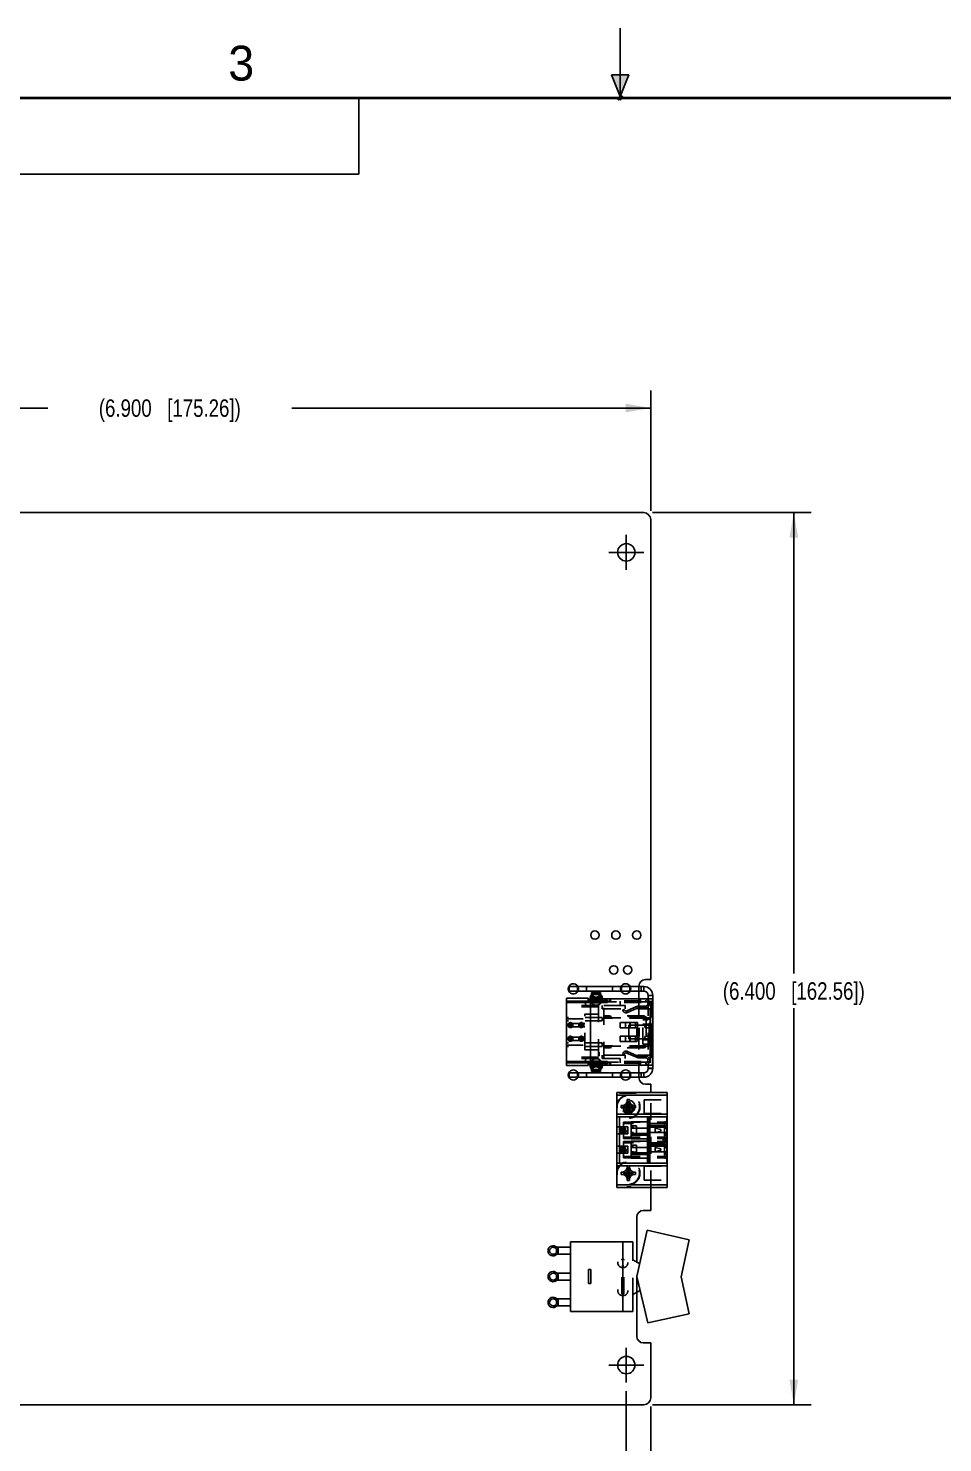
# Model space of a CAD drawing. Header units: inches. Extents: x 0 to 22, y 0 to 17.
# Drawn here: x 6.75 to 13.31, y 6.85 to 17 of the extents above; entities that cross this region are included whole.
import ezdxf

# ---------------------------------------------------------------- set-up
doc = ezdxf.new("R2010")
doc.units = ezdxf.units.IN
doc.header["$LTSCALE"] = 1.21
doc.header["$MEASUREMENT"] = 0
doc.linetypes.add('CENTER', pattern=[0.6, 0.375, -0.075, 0.075, -0.075])
doc.linetypes.add('HIDDEN', pattern=[0.2, 0.1, -0.1])
doc.layers.get('0').update_dxf_attribs({"linetype": 'CONTINUOUS'})
for name, color, linetype in [('02___PRT_ALL_AXES', 7, 'CONTINUOUS'), ('DEFAULT_2', 8, 'HIDDEN'), ('DIMENSIONS', 7, 'CONTINUOUS')]:
    doc.layers.add(name, color=color, linetype=linetype)
doc.styles.get("Standard").update_dxf_attribs({"font": 'txt', "width": 0.8})
doc.styles.add('TEXTSTYLE_2', font='txt')
doc.dimstyles.new('DIMSTYLE_1', dxfattribs={"dimtxt": 0.125, "dimasz": 0.18, "dimexe": 0.18, "dimexo": 0.0625, "dimgap": 0.09, "dimtad": 0, "dimtih": 1, "dimtoh": 1, "dimdec": 3, "dimzin": 4, "dimdsep": 46, "dimtxsty": 'STANDARD', "dimblk": '_FILLED', "dimblk1": '_FILLED', "dimblk2": '_FILLED', "dimcen": 0.09, "dimadec": 0, "dimazin": 0, "dimtp": 0.01, "dimtm": 0.01, "dimtfac": 1, "dimtdec": 3, "dimtofl": 0, "dimtmove": 0, "dimatfit": 3, "dimldrblk": '_FILLED', "dimfxl": 1, "dimtolj": 1, "dimtzin": 4, "dimarcsym": 0})
doc.dimstyles.new('DIMSTYLE_2', dxfattribs={"dimtxt": 0.125, "dimasz": 0.18, "dimexe": 0.18, "dimexo": 0.0625, "dimgap": 0.09, "dimtad": 0, "dimtih": 1, "dimtoh": 1, "dimdec": 3, "dimzin": 4, "dimdsep": 46, "dimtxsty": 'STANDARD', "dimblk": '_FILLED', "dimblk1": '_FILLED', "dimblk2": '_FILLED', "dimcen": 0.09, "dimadec": 0, "dimazin": 0, "dimtp": 0.01, "dimtm": 0.01, "dimtfac": 1, "dimtdec": 3, "dimtofl": 0, "dimtmove": 0, "dimatfit": 3, "dimldrblk": '_FILLED', "dimfxl": 1, "dimtolj": 1, "dimtzin": 4, "dimarcsym": 0})

# ---------------------------------------------------------------- blocks, each defined once
blk = doc.blocks.new('_FILLED')
at = {"color": 0, "linetype": 'BYBLOCK'}
blk.add_solid([(0, 0), (-1, 0.174), (-1, -0.174)], dxfattribs=at)
blk = doc.blocks.new('*D3')
at = {"layer": 'DIMENSIONS', "color": 2, "linetype": 'CONTINUOUS'}
for p, q in [((11.231, 13.526), (12.37, 13.526)), ((12.245, 13.526), (12.245, 10.22)), ((12.245, 7.126), (12.245, 9.97)), ((11.231, 7.126), (12.37, 7.126))]:
    blk.add_line(p, q, dxfattribs=at)
at = {"layer": 'DIMENSIONS', "color": 2, "linetype": 'CONTINUOUS', "xscale": 0.18, "yscale": 0.18, "zscale": 0.18}
for p, rotation in [((12.245, 13.526), 90), ((12.245, 7.126), 270)]:
    blk.add_blockref('_FILLED', p, dxfattribs=dict(at, rotation=rotation))
at = {"layer": 'DIMENSIONS', "color": 2, "linetype": 'CONTINUOUS', "insert": (12.245, 10.157), "char_height": 0.125, "width": 1.625, "attachment_point": 2, "line_spacing_factor": 0.9}
blk.add_mtext('(6.400{\\Ftxt.shx;\\W1.000000;\\H0.125000; }[162.56])', dxfattribs=at)
blk = doc.blocks.new('*D4')
at = {"layer": 'DIMENSIONS', "color": 2, "linetype": 'CONTINUOUS'}
for p, q in [((4.318, 13.538), (4.318, 14.401)), ((11.218, 13.538), (11.218, 14.401)), ((4.318, 14.276), (6.893, 14.276)), ((11.218, 14.276), (8.643, 14.276))]:
    blk.add_line(p, q, dxfattribs=at)
at = {"layer": 'DIMENSIONS', "color": 2, "linetype": 'CONTINUOUS', "xscale": 0.18, "yscale": 0.18, "zscale": 0.18, "rotation": 180}
blk.add_blockref('_FILLED', (4.318, 14.276), dxfattribs=at)
at = {"layer": 'DIMENSIONS', "color": 2, "linetype": 'CONTINUOUS', "xscale": 0.18, "yscale": 0.18, "zscale": 0.18}
blk.add_blockref('_FILLED', (11.218, 14.276), dxfattribs=at)
at = {"layer": 'DIMENSIONS', "color": 2, "linetype": 'CONTINUOUS', "insert": (7.768, 14.338), "char_height": 0.125, "width": 1.625, "attachment_point": 2, "line_spacing_factor": 0.9}
blk.add_mtext('(6.900{\\Ftxt.shx;\\W1.000000;\\H0.125000; }[175.26])', dxfattribs=at)
blk = doc.blocks.new('*D5')
at = {"layer": 'DIMENSIONS', "color": 2, "linetype": 'CONTINUOUS'}
blk.add_line((11.218, 7.113), (11.218, 6.438), dxfattribs=at)
at = {"layer": 'DIMENSIONS', "color": 2, "linetype": 'CONTINUOUS', "insert": (11.156, 6.376), "char_height": 0.125, "width": 1.425, "attachment_point": 3, "rotation": 90, "line_spacing_factor": 0.9}
blk.add_mtext('6.900{\\Ftxt.shx;\\W1.000000;\\H0.125000; }[175.26]', dxfattribs=at)
blk = doc.blocks.new('*D14')
at = {"layer": 'DIMENSIONS', "color": 2, "linetype": 'CONTINUOUS'}
blk.add_line((11.043, 7.223), (11.043, 6.438), dxfattribs=at)
at = {"layer": 'DIMENSIONS', "color": 2, "linetype": 'CONTINUOUS', "insert": (10.981, 6.376), "char_height": 0.125, "width": 1.725, "attachment_point": 3, "rotation": 90, "line_spacing_factor": 0.9}
blk.add_mtext('2X 6.725{\\Ftxt.shx;\\W1.000000;\\H0.125000; }[170.82]', dxfattribs=at)

msp = doc.modelspace()

# ---------------------------------------------------------------- hatches: boundary and pattern name
at = {"linetype": 'CONTINUOUS'}
msp.add_hatch(color=2, dxfattribs=at).paths.add_polyline_path([(11, 16.51), (10.9375, 16.6663), (11.0625, 16.6663)])

# ---------------------------------------------------------------- linework, layer by layer
at = {"color": 2, "linetype": 'CONTINUOUS'}
for p, q in [((11, 16.485), (11, 17)), ((11, 16.51), (10.9375, 16.6663)), ((10.9375, 16.6663), (11.0625, 16.6663)), ((11.0625, 16.6663), (11, 16.51)), ((0.4999, 16.5), (9.1249, 16.5)), ((9.1249, 16.5), (9.1249, 15.9531)), ((11.015, 16.515), (10.985, 16.485)), ((10.985, 16.485), (11, 16.515)), ((11, 16.485), (11.015, 16.515)), ((0.4999, 15.9531), (9.1249, 15.9531))]:
    msp.add_line(p, q, dxfattribs=at)
at = {"color": 7, "linetype": 'CONTINUOUS'}
for p, q in [((11.1682, 13.5256), (4.3682, 13.5256)), ((11.2182, 10.1756), (11.2182, 13.4756)), ((11.2182, 10.1756), (11.1802, 10.1756)), ((11.1692, 10.1256), (10.6332, 10.1256)), ((10.6332, 10.1256), (10.6332, 10.0936)), ((11.1692, 10.0936), (10.6332, 10.0936)), ((10.7903, 10.0373), (10.7933, 10.0676)), ((10.8437, 10.0797), (10.8106, 10.0797)), ((10.8622, 10.0417), (10.8594, 10.0693)), ((11.1332, 10.1286), (11.1332, 10.1256)), ((11.1332, 10.0936), (11.1332, 10.0373)), ((11.1692, 10.1256), (11.1692, 10.0936)), ((11.2332, 10.0631), (11.2012, 10.0623)), ((11.2332, 10.0616), (11.2012, 10.0616)), ((11.2012, 10.0616), (11.2012, 10.0373)), ((11.2332, 10.0616), (11.2332, 9.5396)), ((10.6131, 10.0417), (10.7706, 10.0417)), ((10.6131, 9.559), (10.6131, 10.0417)), ((10.6131, 10.0208), (10.7863, 10.0208)), ((10.7863, 10.011), (10.6131, 10.011)), ((10.7706, 10.0208), (10.7706, 10.0417)), ((10.7863, 10.0373), (11.2312, 10.0373)), ((10.7863, 10.0373), (10.7863, 9.5634)), ((10.8505, 10.0417), (10.8702, 10.0417)), ((10.8505, 10.0373), (10.8505, 10.0417)), ((10.8702, 10.0417), (10.8799, 10.0373)), ((11.2312, 10.0373), (11.2312, 9.5634)), ((11.2312, 9.8496), (11.1859, 9.8496)), ((11.2155, 9.8496), (11.2155, 9.8299)), ((11.2187, 9.8496), (11.2187, 9.8299)), ((11.2312, 9.8299), (11.1859, 9.8299)), ((11.1859, 9.7708), (11.2312, 9.7708)), ((11.1859, 9.7512), (11.2312, 9.7512)), ((11.2061, 9.7708), (11.2061, 9.8299)), ((11.2155, 9.7708), (11.2155, 9.7512)), ((11.2187, 9.7708), (11.2187, 9.7512)), ((10.6131, 9.5897), (10.7863, 9.5897)), ((10.7863, 9.5799), (10.6131, 9.5799)), ((10.6131, 9.559), (10.7706, 9.559)), ((10.7706, 9.559), (10.7706, 9.5799)), ((10.7863, 9.5634), (11.2312, 9.5634)), ((10.7933, 9.5335), (10.7903, 9.5634)), ((10.8505, 9.559), (10.8505, 9.5634)), ((10.8702, 9.559), (10.8505, 9.559)), ((10.8595, 9.5319), (10.8622, 9.559)), ((10.8799, 9.5634), (10.8702, 9.559)), ((11.1332, 9.5634), (11.1332, 9.5076)), ((11.2012, 9.5634), (11.2012, 9.5396)), ((11.2332, 9.5396), (11.2012, 9.5396)), ((11.2332, 9.5381), (11.2012, 9.5388)), ((10.6332, 9.5076), (11.1692, 9.5076)), ((10.6332, 9.4756), (10.6332, 9.5076)), ((10.6332, 9.4756), (11.1692, 9.4756)), ((10.8118, 9.521), (10.8425, 9.521)), ((11.1332, 9.4756), (11.1332, 9.4726)), ((11.1692, 9.4756), (11.1692, 9.5076)), ((11.3372, 9.3661), (10.975, 9.3661)), ((10.975, 8.685), (10.975, 9.3661)), ((10.975, 9.3465), (11.3372, 9.3465)), ((11.2182, 9.4256), (11.1802, 9.4256)), ((11.2182, 9.3661), (11.2182, 9.4256)), ((11.3372, 8.685), (11.3372, 9.3661)), ((11.3372, 9.2106), (10.975, 9.2106)), ((10.975, 9.1909), (11.3372, 9.1909)), ((10.9947, 8.8602), (10.9947, 9.1909)), ((11.1954, 9.1909), (11.1954, 8.8602)), ((11.2033, 8.8602), (11.2033, 9.1909)), ((11.2112, 9.1909), (11.2112, 8.8602)), ((11.3332, 9.1909), (11.3332, 9.0335)), ((11.3077, 9.0335), (11.3372, 9.0256)), ((11.3077, 9.0177), (11.3077, 9.0335)), ((11.3372, 9.0335), (11.3332, 9.0335)), ((11.3372, 9.0256), (11.3077, 9.0177)), ((11.3332, 9.0177), (11.3372, 9.0177)), ((11.3332, 9.0177), (11.3332, 8.8602)), ((10.975, 8.8602), (11.3372, 8.8602)), ((10.975, 8.8405), (11.3372, 8.8405)), ((11.3372, 8.7047), (10.975, 8.7047)), ((10.975, 8.685), (11.3372, 8.685)), ((11.2182, 8.5203), (11.2182, 8.685)), ((11.1182, 8.1503), (11.1182, 8.4733)), ((11.2182, 8.5203), (11.1652, 8.5203)), ((11.1925, 8.3776), (11.1189, 8.0456)), ((11.4952, 8.3105), (11.1925, 8.3776)), ((10.6432, 8.2556), (10.5182, 8.2556)), ((10.5552, 8.2056), (10.5552, 8.2556)), ((10.6432, 8.2956), (11.0902, 8.2956)), ((10.6432, 7.7956), (10.6432, 8.2956)), ((11.0182, 8.2956), (11.0182, 7.7956)), ((11.0902, 8.2956), (11.0902, 8.1665)), ((11.4363, 8.045), (11.4952, 8.3105)), ((10.6432, 8.2056), (10.5182, 8.2056)), ((11.0902, 8.1665), (11.1394, 8.1381)), ((10.6432, 8.0706), (10.5182, 8.0706)), ((10.6432, 8.0206), (10.5182, 8.0206)), ((10.5552, 8.0206), (10.5552, 8.0706)), ((11.1189, 8.0456), (11.1979, 7.7136)), ((11.4952, 7.7795), (11.4363, 8.045)), ((11.1426, 7.9462), (11.0902, 7.916)), ((11.0902, 7.916), (11.0902, 7.7956)), ((11.1182, 7.6173), (11.1182, 7.9321)), ((10.6432, 7.8856), (10.5182, 7.8856)), ((10.6432, 7.8356), (10.5182, 7.8356)), ((10.5552, 7.8356), (10.5552, 7.8856)), ((10.6432, 7.7956), (11.0902, 7.7956)), ((11.1979, 7.7136), (11.4952, 7.7795)), ((11.2182, 7.5703), (11.1652, 7.5703)), ((11.2182, 7.1756), (11.2182, 7.5703)), ((4.4332, 7.1256), (11.1682, 7.1256))]:
    msp.add_line(p, q, dxfattribs=at)
at = {"color": 7, "linetype": 'CONTINUOUS', "const_width": 0.02}
msp.add_lwpolyline([(21.5, 16.5), (0.5, 16.5)], dxfattribs=at)
at = {"color": 7, "linetype": 'CONTINUOUS'}
for centre, radius in [((11.0432, 13.2406), 0.0625), ((10.8182, 10.4956), 0.03), ((10.9682, 10.4956), 0.03), ((11.1182, 10.4956), 0.03), ((10.9532, 10.2456), 0.03), ((11.0532, 10.2456), 0.03), ((11.0432, 7.4106), 0.0625)]:
    msp.add_circle(centre, radius, dxfattribs=at)
for centre, radius, start, end in [((11.1682, 13.4756), 0.05, 0, 90), ((10.6632, 10.1096), 0.0365, 25.99904, 334.00096), ((11.0382, 10.1096), 0.0365, 25.99904, 154.00096), ((11.1802, 10.1286), 0.047, 90, 180), ((10.8272, 10.0376), 0.0453, 4.00494, 201.71247), ((11.0382, 10.1096), 0.0365, 205.99904, 334.00096), ((11.1692, 10.0616), 0.064, 0, 90), ((11.1692, 10.0616), 0.032, 0, 90), ((11.1859, 9.8397), 0.00984, 90, 270), ((11.1859, 9.761), 0.00984, 90, 270), ((10.8272, 9.5636), 0.0453, 158.86389, 355.43541), ((11.1692, 9.5396), 0.064, 270, 360), ((11.1692, 9.5396), 0.032, 270, 360), ((10.6632, 9.4916), 0.0365, 25.99904, 334.00096), ((11.0382, 9.4916), 0.0365, 25.99904, 154.00096), ((11.0382, 9.4916), 0.0365, 205.99904, 334.00096), ((11.1802, 9.4726), 0.047, 180, 270), ((11.1652, 8.4733), 0.047, 90, 180), ((10.5184, 8.2306), 0.0365, 43.25014, 316.74986), ((10.5182, 8.2306), 0.025, 90, 270), ((10.5184, 8.0456), 0.0365, 43.25014, 316.74986), ((10.5182, 8.0456), 0.025, 90, 270), ((10.5182, 7.8606), 0.0365, 43.25014, 316.74986), ((10.5182, 7.8606), 0.025, 90, 270), ((11.1652, 7.6173), 0.047, 180, 270), ((11.1682, 7.1756), 0.05, 270, 360)]:
    msp.add_arc(centre, radius, start, end, dxfattribs=at)
at = {"layer": '02___PRT_ALL_AXES', "color": 7, "linetype": 'CENTER'}
for p, q in [((11.0432, 13.2406), (11.0432, 13.3657)), ((11.0432, 13.2406), (10.9181, 13.2406)), ((11.0432, 13.2406), (11.1683, 13.2406)), ((11.0432, 13.2406), (11.0432, 13.1155)), ((11.0432, 7.4106), (11.0432, 7.5357)), ((11.0432, 7.4106), (10.9181, 7.4106)), ((11.0432, 7.4106), (11.1683, 7.4106)), ((11.0432, 7.4106), (11.0432, 7.2855))]:
    msp.add_line(p, q, dxfattribs=at)
at = {"layer": 'DEFAULT_2', "color": 8, "linetype": 'HIDDEN'}
for p, q in [((10.6932, 10.1256), (10.6932, 10.0936)), ((10.7582, 10.1256), (10.7582, 10.0936)), ((10.7963, 10.0701), (10.7917, 10.0245)), ((10.7933, 10.0676), (10.7934, 10.0677)), ((10.7939, 10.0735), (10.7946, 10.0797)), ((10.7939, 10.0735), (10.7996, 10.0735)), ((10.7943, 10.0687), (10.7939, 10.0735)), ((10.8106, 10.0797), (10.7946, 10.0797)), ((10.7958, 10.0836), (10.8572, 10.0836)), ((10.7963, 10.0701), (10.8567, 10.0701)), ((10.7966, 10.0711), (10.8563, 10.0711)), ((10.7966, 10.0711), (10.7967, 10.0711)), ((10.7967, 10.0711), (10.7969, 10.0707)), ((10.7969, 10.082), (10.8561, 10.082)), ((10.7969, 10.082), (10.8055, 10.0581)), ((10.8561, 10.0707), (10.7969, 10.0707)), ((10.8055, 10.0467), (10.7969, 10.0707)), ((10.8055, 10.0581), (10.8055, 10.0467)), ((10.8584, 10.0797), (10.8437, 10.0797)), ((10.8475, 10.0581), (10.8561, 10.082)), ((10.8561, 10.0707), (10.8475, 10.0467)), ((10.8475, 10.0467), (10.8475, 10.0581)), ((10.8548, 10.0735), (10.859, 10.0735)), ((10.8563, 10.0711), (10.8561, 10.0707)), ((10.8567, 10.0701), (10.8613, 10.0245)), ((10.859, 10.0735), (10.8584, 10.0797)), ((10.8588, 10.07), (10.859, 10.0735)), ((10.8594, 10.0693), (10.8594, 10.0694)), ((10.9432, 10.1256), (10.9432, 10.0936)), ((11.0082, 10.1256), (11.0082, 10.0936)), ((11.0682, 10.1256), (11.0682, 10.0936)), ((11.1332, 10.0936), (11.1332, 10.1256)), ((11.1492, 10.1256), (11.1492, 10.0936)), ((10.8426, 9.9913), (10.6131, 9.9913)), ((10.8426, 9.9815), (10.6131, 9.9815)), ((10.7509, 9.9913), (10.7509, 10.0208)), ((10.7863, 10.0248), (11.2187, 10.0248)), ((10.8666, 10.0225), (10.7863, 10.0225)), ((10.7863, 10.0208), (11.2155, 10.0208)), ((10.7863, 10.011), (11.2155, 10.011)), ((10.7874, 10.011), (10.7875, 10.0101)), ((10.7874, 10.0101), (10.8655, 10.0101)), ((10.7893, 10.0127), (10.7894, 10.0125)), ((10.7894, 10.0125), (10.7895, 10.0125)), ((10.79, 10.0341), (10.7903, 10.0373)), ((10.79, 10.0341), (10.863, 10.0341)), ((10.8613, 10.0245), (10.7917, 10.0245)), ((10.8426, 9.9913), (10.8426, 9.6094)), ((10.8466, 10.0373), (10.8466, 10.0248)), ((10.8505, 10.0208), (10.8505, 10.0373)), ((10.8518, 10.0373), (10.8518, 10.0248)), ((10.863, 10.0341), (10.8622, 10.0417)), ((10.8655, 10.0101), (10.8656, 10.011)), ((10.8666, 10.0174), (10.8666, 10.0225)), ((11.2155, 10.0174), (10.8666, 10.0174)), ((11.0347, 9.9913), (10.8702, 9.9913)), ((10.8702, 9.9913), (10.8702, 9.9657)), ((10.8702, 9.9657), (11.0347, 9.9657)), ((10.8799, 10.0373), (10.9162, 10.0208)), ((10.882, 9.9911), (10.9989, 9.9911)), ((10.882, 9.6096), (10.882, 9.9911)), ((10.882, 9.9667), (11.2155, 9.9667)), ((10.9246, 10.0373), (10.9246, 10.0248)), ((10.9297, 10.0248), (10.9297, 10.0373)), ((10.9989, 9.9911), (10.9989, 10.0208)), ((11.017, 9.9556), (11.0279, 9.9619)), ((11.0203, 9.95), (11.017, 9.9556)), ((11.0279, 9.9619), (11.0311, 9.9562)), ((11.0347, 9.9657), (11.0347, 9.9913)), ((11.0462, 9.9513), (11.1171, 9.9821)), ((11.1221, 9.9707), (11.0512, 9.9398)), ((11.1328, 10.0248), (11.1328, 10.0373)), ((11.1328, 9.9854), (11.1792, 9.9854)), ((11.1792, 9.9729), (11.1328, 9.9729)), ((11.1332, 10.0373), (11.1332, 9.5634)), ((11.1426, 10.0373), (11.1426, 10.0248)), ((11.2012, 10.0373), (11.2012, 9.5634)), ((11.2155, 9.8496), (11.2155, 10.0208)), ((11.2187, 10.0248), (11.2187, 9.8496)), ((11.2312, 9.9805), (11.2187, 9.9805)), ((11.2187, 9.9776), (11.2312, 9.9776)), ((11.2312, 9.9706), (11.2187, 9.9706)), ((10.8702, 9.9047), (10.6131, 9.9047)), ((10.6131, 9.8949), (10.8426, 9.8949)), ((10.8702, 9.8791), (10.6131, 9.8791)), ((10.7454, 9.8614), (10.6365, 9.8614)), ((10.6365, 9.8614), (10.6365, 9.8378)), ((10.6464, 9.8614), (10.6464, 9.8378)), ((10.6562, 9.8614), (10.6562, 9.8378)), ((10.7152, 9.8614), (10.7152, 9.8378)), ((10.7251, 9.8614), (10.7251, 9.8378)), ((10.735, 9.8614), (10.735, 9.8378)), ((10.7454, 9.9283), (10.8426, 9.9283)), ((10.7454, 9.6724), (10.7454, 9.9283)), ((10.8702, 9.8791), (10.8702, 9.9047)), ((11.17, 9.9151), (10.882, 9.9151)), ((11.1778, 9.9106), (10.882, 9.9106)), ((10.882, 9.9025), (11.2155, 9.9025)), ((11.186, 9.8988), (10.882, 9.8988)), ((11.1224, 9.8693), (10.9986, 9.8693)), ((10.9986, 9.8693), (10.9986, 9.8299)), ((11.0368, 9.8693), (11.0368, 9.8299)), ((11.0619, 9.8496), (11.1859, 9.8496)), ((11.0619, 9.7512), (11.0619, 9.8496)), ((11.069, 9.8693), (11.069, 9.8299)), ((11.0716, 9.8693), (11.0716, 9.8299)), ((11.1093, 9.8693), (11.1093, 9.8299)), ((11.1224, 9.8693), (11.1224, 9.8299)), ((11.2012, 9.8886), (11.1612, 9.8886)), ((11.1612, 9.7126), (11.1612, 9.8886)), ((11.1612, 9.8881), (11.2012, 9.8881)), ((11.2332, 9.8566), (11.1612, 9.8566)), ((11.1612, 9.8561), (11.2012, 9.8561)), ((11.17, 9.9151), (11.2119, 9.8909)), ((11.186, 9.8988), (11.186, 9.7019)), ((11.2052, 9.8608), (11.2119, 9.8608)), ((11.2052, 9.8398), (11.2052, 9.8608)), ((11.2052, 9.8556), (11.2119, 9.8556)), ((11.2052, 9.8532), (11.2119, 9.8532)), ((11.2052, 9.8524), (11.2119, 9.8524)), ((11.2052, 9.8501), (11.2119, 9.8501)), ((11.2052, 9.8469), (11.2119, 9.8469)), ((11.2052, 9.8435), (11.2119, 9.8435)), ((11.2107, 9.7512), (11.2107, 9.8496)), ((11.2119, 9.7098), (11.2119, 9.8909)), ((11.2312, 9.9154), (11.2187, 9.9154)), ((11.2187, 9.9084), (11.2312, 9.9084)), ((10.6365, 9.8378), (10.7454, 9.8378)), ((10.7454, 9.763), (10.6365, 9.763)), ((10.6365, 9.763), (10.6365, 9.7394)), ((10.6464, 9.763), (10.6464, 9.7394)), ((10.6562, 9.763), (10.6562, 9.7394)), ((10.7152, 9.763), (10.7152, 9.7394)), ((10.7251, 9.763), (10.7251, 9.7394)), ((10.735, 9.763), (10.735, 9.7394)), ((10.9986, 9.8299), (11.1859, 9.8299)), ((10.9986, 9.7708), (11.1859, 9.7708)), ((10.9986, 9.7708), (10.9986, 9.7315)), ((11.0368, 9.7708), (11.0368, 9.7315)), ((11.0619, 9.7512), (11.1859, 9.7512)), ((11.069, 9.7708), (11.069, 9.7315)), ((11.0716, 9.7708), (11.0716, 9.7315)), ((11.1093, 9.7708), (11.1093, 9.7315)), ((11.1198, 9.7708), (11.1198, 9.8299)), ((11.1224, 9.7708), (11.1224, 9.7315)), ((11.1264, 9.8299), (11.1264, 9.7708)), ((11.1349, 9.8299), (11.1349, 9.7708)), ((11.1612, 9.7451), (11.2012, 9.7451)), ((11.2332, 9.7446), (11.1612, 9.7446)), ((11.2052, 9.8398), (11.2119, 9.8398)), ((11.2052, 9.7584), (11.2119, 9.7584)), ((11.2052, 9.7395), (11.2052, 9.7584)), ((11.2052, 9.7579), (11.2119, 9.7579)), ((11.2052, 9.7574), (11.2119, 9.7574)), ((11.2052, 9.7568), (11.2119, 9.7568)), ((11.2052, 9.7563), (11.2119, 9.7563)), ((11.2052, 9.7558), (11.2119, 9.7558)), ((11.2052, 9.7553), (11.2119, 9.7553)), ((11.2052, 9.7547), (11.2119, 9.7547)), ((11.2052, 9.7542), (11.2119, 9.7542)), ((11.2052, 9.7537), (11.2119, 9.7537)), ((11.2052, 9.7532), (11.2119, 9.7532)), ((11.2052, 9.7526), (11.2119, 9.7526)), ((11.2052, 9.7511), (11.2119, 9.7511)), ((11.2052, 9.7505), (11.2119, 9.7505)), ((11.2052, 9.75), (11.2119, 9.75)), ((11.2052, 9.7495), (11.2119, 9.7495)), ((11.2052, 9.7484), (11.2119, 9.7484)), ((11.2052, 9.7479), (11.2119, 9.7479)), ((11.2052, 9.7474), (11.2119, 9.7474)), ((11.2052, 9.7469), (11.2119, 9.7469)), ((11.2052, 9.7453), (11.2119, 9.7453)), ((11.2052, 9.7448), (11.2119, 9.7448)), ((11.2052, 9.7437), (11.2119, 9.7437)), ((11.2052, 9.7427), (11.2119, 9.7427)), ((11.2052, 9.7421), (11.2119, 9.7421)), ((11.2052, 9.7411), (11.2119, 9.7411)), ((11.2052, 9.7406), (11.2119, 9.7406)), ((11.2069, 9.8299), (11.2069, 9.7708)), ((11.2076, 9.8299), (11.2076, 9.7708)), ((11.2155, 9.8299), (11.2155, 9.7708)), ((11.2155, 9.5799), (11.2155, 9.7512)), ((11.2187, 9.8299), (11.2187, 9.7708)), ((11.2187, 9.7512), (11.2187, 9.576)), ((10.8702, 9.7216), (10.6131, 9.7216)), ((10.6131, 9.7059), (10.8426, 9.7059)), ((10.8702, 9.696), (10.6131, 9.696)), ((10.6365, 9.7394), (10.7454, 9.7394)), ((10.7454, 9.6724), (10.8426, 9.6724)), ((10.8475, 9.6547), (10.8426, 9.6547)), ((10.8475, 9.6519), (10.8426, 9.6519)), ((10.8475, 9.6471), (10.8426, 9.6471)), ((10.8475, 9.6454), (10.8426, 9.6454)), ((10.8475, 9.6422), (10.8426, 9.6422)), ((10.8475, 9.6399), (10.8426, 9.6399)), ((10.8475, 9.6547), (10.8475, 9.6287)), ((10.8702, 9.696), (10.8702, 9.7216)), ((11.186, 9.7019), (10.882, 9.7019)), ((10.882, 9.6982), (11.2155, 9.6982)), ((11.1778, 9.6901), (10.882, 9.6901)), ((11.17, 9.6856), (10.882, 9.6856)), ((10.9986, 9.7315), (11.1224, 9.7315)), ((11.017, 9.6451), (11.0203, 9.6508)), ((11.0279, 9.6388), (11.017, 9.6451)), ((11.0311, 9.6445), (11.0279, 9.6388)), ((11.1171, 9.6186), (11.0462, 9.6495)), ((11.0512, 9.6609), (11.1221, 9.6301)), ((11.1612, 9.7131), (11.2012, 9.7131)), ((11.2012, 9.7126), (11.1612, 9.7126)), ((11.17, 9.6856), (11.2119, 9.7098)), ((11.2052, 9.74), (11.2119, 9.74)), ((11.2052, 9.7395), (11.2119, 9.7395)), ((11.2312, 9.6923), (11.2187, 9.6923)), ((11.2187, 9.6853), (11.2312, 9.6853)), ((10.8426, 9.6193), (10.6131, 9.6193)), ((10.8426, 9.6094), (10.6131, 9.6094)), ((10.7509, 9.5799), (10.7509, 9.6094)), ((10.7863, 9.5897), (11.2155, 9.5897)), ((10.7863, 9.5799), (11.2155, 9.5799)), ((10.7863, 9.5782), (10.8666, 9.5782)), ((10.7863, 9.576), (11.2187, 9.576)), ((10.8655, 9.5907), (10.7874, 9.5907)), ((10.7875, 9.5907), (10.7874, 9.5897)), ((10.863, 9.5666), (10.79, 9.5666)), ((10.7903, 9.5634), (10.79, 9.5666)), ((10.7917, 9.5763), (10.8613, 9.5763)), ((10.7917, 9.5763), (10.7963, 9.5306)), ((10.7969, 9.53), (10.8055, 9.554)), ((10.8055, 9.5427), (10.7969, 9.5187)), ((10.8055, 9.554), (10.8055, 9.5427)), ((10.8475, 9.6379), (10.8426, 9.6379)), ((10.8475, 9.636), (10.8426, 9.636)), ((10.8426, 9.6287), (10.8475, 9.6287)), ((10.8466, 9.576), (10.8466, 9.5634)), ((10.8475, 9.554), (10.8561, 9.53)), ((10.8475, 9.5427), (10.8475, 9.554)), ((10.8561, 9.5187), (10.8475, 9.5427)), ((10.8505, 9.5634), (10.8505, 9.5799)), ((10.8518, 9.576), (10.8518, 9.5634)), ((10.8613, 9.5763), (10.8567, 9.5306)), ((10.8622, 9.559), (10.863, 9.5666)), ((10.8656, 9.5897), (10.8655, 9.5907)), ((10.8666, 9.5833), (11.2155, 9.5833)), ((10.8666, 9.5833), (10.8666, 9.5782)), ((11.0347, 9.635), (10.8702, 9.635)), ((10.8702, 9.635), (10.8702, 9.6094)), ((10.8702, 9.6094), (11.0347, 9.6094)), ((10.9162, 9.5799), (10.8799, 9.5634)), ((10.882, 9.634), (11.2155, 9.634)), ((10.882, 9.6096), (10.9989, 9.6096)), ((10.9246, 9.576), (10.9246, 9.5634)), ((10.9297, 9.5634), (10.9297, 9.576)), ((10.9989, 9.5799), (10.9989, 9.6096)), ((11.0347, 9.6094), (11.0347, 9.635)), ((11.1328, 9.6279), (11.1792, 9.6279)), ((11.1792, 9.6153), (11.1328, 9.6153)), ((11.1328, 9.5634), (11.1328, 9.576)), ((11.1426, 9.576), (11.1426, 9.5634)), ((11.2187, 9.6301), (11.2312, 9.6301)), ((11.2312, 9.6231), (11.2187, 9.6231)), ((11.2187, 9.6203), (11.2312, 9.6203)), ((10.6932, 9.4756), (10.6932, 9.5076)), ((10.7582, 9.4756), (10.7582, 9.5076)), ((10.7943, 9.5325), (10.7939, 9.5273)), ((10.7939, 9.5273), (10.8002, 9.5273)), ((10.7946, 9.521), (10.7939, 9.5273)), ((10.7946, 9.521), (10.8118, 9.521)), ((10.7958, 9.5171), (10.8572, 9.5171)), ((10.8567, 9.5306), (10.7963, 9.5306)), ((10.7969, 9.53), (10.7966, 9.5296)), ((10.7966, 9.5296), (10.8563, 9.5296)), ((10.7969, 9.53), (10.8561, 9.53)), ((10.8561, 9.5187), (10.7969, 9.5187)), ((10.8425, 9.521), (10.8584, 9.521)), ((10.8542, 9.5273), (10.859, 9.5273)), ((10.8561, 9.53), (10.8563, 9.5296)), ((10.8584, 9.521), (10.859, 9.5273)), ((10.8588, 9.5312), (10.859, 9.5273)), ((10.8595, 9.5319), (10.8595, 9.5319)), ((10.9432, 9.4756), (10.9432, 9.5076)), ((11.0082, 9.4756), (11.0082, 9.5076)), ((11.0682, 9.4756), (11.0682, 9.5076)), ((11.1332, 9.5076), (11.1332, 9.4756)), ((11.1492, 9.4756), (11.1492, 9.5076)), ((10.9947, 9.3622), (10.9947, 9.3661)), ((10.9947, 9.3622), (11.1128, 9.3622)), ((11.003, 9.3661), (11.003, 9.3622)), ((11.0074, 9.3622), (11.0074, 9.3661)), ((11.0379, 9.3622), (11.0379, 9.3661)), ((11.0448, 9.3661), (11.0448, 9.3622)), ((11.0453, 9.3661), (11.0453, 9.3622)), ((11.0469, 9.3661), (11.0469, 9.3622)), ((11.048, 9.3622), (11.048, 9.3661)), ((11.0515, 9.3661), (11.0515, 9.3622)), ((11.0602, 9.3661), (11.0602, 9.3622)), ((11.0637, 9.3622), (11.0637, 9.3661)), ((11.0649, 9.3661), (11.0649, 9.3622)), ((11.0665, 9.3661), (11.0665, 9.3622)), ((11.0739, 9.3622), (11.0739, 9.3661)), ((11.0931, 9.3661), (11.0931, 9.3622)), ((11.0993, 9.3661), (11.0993, 9.3622)), ((11.1045, 9.3661), (11.1045, 9.3622)), ((11.1128, 9.3661), (11.1128, 9.3622)), ((11.2182, 8.685), (11.2182, 9.3661)), ((11.0063, 9.2723), (11.0058, 9.2722)), ((11.0058, 9.2553), (11.1095, 9.2722)), ((11.0058, 9.2722), (11.1095, 9.2553)), ((11.0058, 9.2553), (11.0063, 9.2553)), ((11.0226, 9.2723), (11.0063, 9.2723)), ((11.0063, 9.2553), (11.0226, 9.2553)), ((11.0394, 9.282), (11.0226, 9.2723)), ((11.0226, 9.2553), (11.0926, 9.2723)), ((11.0226, 9.2723), (11.0926, 9.2553)), ((11.0226, 9.2553), (11.0394, 9.2456)), ((11.0491, 9.2988), (11.0394, 9.282)), ((11.0394, 9.282), (11.0758, 9.2456)), ((11.0394, 9.2456), (11.0758, 9.282)), ((11.0394, 9.2456), (11.0491, 9.2288)), ((11.0492, 9.3156), (11.0491, 9.3151)), ((11.0491, 9.3151), (11.0491, 9.2988)), ((11.0661, 9.2288), (11.0491, 9.2988)), ((11.0491, 9.2288), (11.0661, 9.2988)), ((11.0661, 9.2119), (11.0492, 9.3156)), ((11.0492, 9.2119), (11.0661, 9.3156)), ((11.0661, 9.3151), (11.0661, 9.3156)), ((11.0661, 9.2988), (11.0661, 9.3151)), ((11.0758, 9.282), (11.0661, 9.2988)), ((11.0661, 9.2288), (11.0758, 9.2456)), ((11.0926, 9.2723), (11.0758, 9.282)), ((11.0758, 9.2456), (11.0926, 9.2553)), ((11.1089, 9.2723), (11.0926, 9.2723)), ((11.0926, 9.2553), (11.1089, 9.2553)), ((11.1095, 9.2722), (11.1089, 9.2723)), ((11.1089, 9.2553), (11.1095, 9.2553)), ((11.1718, 9.313), (11.3372, 9.313)), ((11.1718, 9.313), (11.1718, 9.2146)), ((11.0222, 9.1531), (11.3372, 9.1531)), ((11.0222, 9.0358), (11.0222, 9.1531)), ((11.3372, 9.1439), (11.0222, 9.1439)), ((11.0491, 9.2288), (11.0491, 9.2125)), ((11.0491, 9.2125), (11.0492, 9.2119)), ((11.0661, 9.2125), (11.0661, 9.2288)), ((11.0661, 9.2119), (11.0661, 9.2125)), ((11.0773, 9.1555), (11.3372, 9.1555)), ((11.0773, 9.1555), (11.0773, 9.0335)), ((11.1718, 9.2146), (11.3372, 9.2146)), ((11.3175, 9.0335), (11.3175, 9.1555)), ((11.0537, 9.1191), (10.975, 9.1191)), ((11.0537, 9.0699), (10.975, 9.0699)), ((11.038, 9.1102), (11.0065, 9.1102)), ((11.017, 9.0997), (11.0065, 9.1102)), ((11.0065, 9.0787), (11.0065, 9.1102)), ((11.017, 9.0893), (11.0065, 9.0787)), ((11.0065, 9.0787), (11.038, 9.0787)), ((11.017, 9.0997), (11.0274, 9.0997)), ((11.017, 9.0893), (11.017, 9.0997)), ((11.0274, 9.0893), (11.017, 9.0893)), ((11.0222, 9.0451), (11.3372, 9.0451)), ((11.0222, 9.0358), (11.3372, 9.0358)), ((11.0274, 9.0997), (11.038, 9.1102)), ((11.0274, 9.0997), (11.0274, 9.0893)), ((11.038, 9.0787), (11.0274, 9.0893)), ((11.038, 9.1102), (11.038, 9.0787)), ((11.0537, 9.0699), (11.0537, 9.1191)), ((11.3175, 9.1299), (11.0773, 9.1299)), ((11.0773, 9.126), (11.1167, 9.126)), ((11.3372, 9.1181), (11.0773, 9.1181)), ((11.0773, 9.1102), (11.3372, 9.1102)), ((11.3372, 9.0787), (11.0773, 9.0787)), ((11.0773, 9.0709), (11.3372, 9.0709)), ((11.0773, 9.063), (11.1167, 9.063)), ((11.0773, 9.0591), (11.3175, 9.0591)), ((11.0773, 9.0335), (11.3332, 9.0335)), ((11.1167, 9.126), (11.1167, 9.063)), ((11.2899, 9.0997), (11.2506, 9.1102)), ((11.2506, 9.1102), (11.2506, 9.0787)), ((11.2506, 9.0787), (11.2899, 9.0893)), ((11.2899, 9.0893), (11.2899, 9.0997)), ((11.3332, 9.033), (11.3372, 9.033)), ((11.3332, 9.033), (11.3332, 9.0182)), ((11.0537, 8.9813), (10.975, 8.9813)), ((11.0537, 8.9321), (10.975, 8.9321)), ((11.038, 8.9724), (11.0065, 8.9724)), ((11.017, 8.9619), (11.0065, 8.9724)), ((11.0065, 8.9409), (11.0065, 8.9724)), ((11.0065, 8.9409), (11.017, 8.9515)), ((11.0065, 8.9409), (11.038, 8.9409)), ((11.0274, 8.9619), (11.017, 8.9619)), ((11.017, 8.9619), (11.017, 8.9515)), ((11.017, 8.9515), (11.0274, 8.9515)), ((11.0222, 9.0154), (11.3372, 9.0154)), ((11.0222, 9.0154), (11.0222, 8.898)), ((11.3372, 9.0061), (11.0222, 9.0061)), ((11.038, 8.9724), (11.0274, 8.9619)), ((11.0274, 8.9515), (11.0274, 8.9619)), ((11.0274, 8.9515), (11.038, 8.9409)), ((11.038, 8.9724), (11.038, 8.9409)), ((11.0537, 8.9321), (11.0537, 8.9813)), ((11.0773, 9.0177), (11.3332, 9.0177)), ((11.0773, 9.0177), (11.0773, 8.8957)), ((11.3175, 8.9921), (11.0773, 8.9921)), ((11.0773, 8.9882), (11.1167, 8.9882)), ((11.3372, 8.9803), (11.0773, 8.9803)), ((11.0773, 8.9724), (11.3372, 8.9724)), ((11.3372, 8.9409), (11.0773, 8.9409)), ((11.0773, 8.937), (11.1167, 8.937)), ((11.0773, 8.9331), (11.3372, 8.9331)), ((11.1167, 8.9882), (11.1167, 8.937)), ((11.2899, 8.9619), (11.2506, 8.9724)), ((11.2506, 8.9724), (11.2506, 8.9409)), ((11.2506, 8.9409), (11.2899, 8.9515)), ((11.2899, 8.9515), (11.2899, 8.9619)), ((11.3175, 9.0177), (11.3175, 8.8957)), ((11.3332, 9.0256), (11.3372, 9.0256)), ((11.3332, 9.0182), (11.3372, 9.0182)), ((11.0222, 8.9073), (11.3372, 8.9073)), ((11.0222, 8.898), (11.3372, 8.898)), ((11.0492, 8.8392), (11.0491, 8.8387)), ((11.0491, 8.8387), (11.0491, 8.8224)), ((11.0661, 8.7356), (11.0492, 8.8392)), ((11.0492, 8.7356), (11.0661, 8.8392)), ((11.0661, 8.8387), (11.0661, 8.8392)), ((11.0661, 8.8224), (11.0661, 8.8387)), ((11.0773, 8.9213), (11.3175, 8.9213)), ((11.0773, 8.8957), (11.3372, 8.8957)), ((11.1718, 8.8366), (11.3372, 8.8366)), ((11.1718, 8.8366), (11.1718, 8.7382)), ((11.0058, 8.7789), (11.1095, 8.7959)), ((11.0058, 8.7959), (11.1095, 8.7789)), ((11.0063, 8.7959), (11.0058, 8.7959)), ((11.0058, 8.7789), (11.0063, 8.7789)), ((11.0226, 8.7959), (11.0063, 8.7959)), ((11.0063, 8.7789), (11.0226, 8.7789)), ((11.0394, 8.8056), (11.0226, 8.7959)), ((11.0226, 8.7789), (11.0926, 8.7959)), ((11.0226, 8.7959), (11.0926, 8.7789)), ((11.0226, 8.7789), (11.0394, 8.7692)), ((11.0491, 8.8224), (11.0394, 8.8056)), ((11.0394, 8.8056), (11.0758, 8.7692)), ((11.0394, 8.7692), (11.0758, 8.8056)), ((11.0394, 8.7692), (11.0491, 8.7524)), ((11.0661, 8.7524), (11.0491, 8.8224)), ((11.0491, 8.7524), (11.0661, 8.8224)), ((11.0491, 8.7524), (11.0491, 8.7361)), ((11.0491, 8.7361), (11.0492, 8.7356)), ((11.0758, 8.8056), (11.0661, 8.8224)), ((11.0661, 8.7524), (11.0758, 8.7692)), ((11.0661, 8.7361), (11.0661, 8.7524)), ((11.0661, 8.7356), (11.0661, 8.7361)), ((11.0926, 8.7959), (11.0758, 8.8056)), ((11.0758, 8.7692), (11.0926, 8.7789)), ((11.1089, 8.7959), (11.0926, 8.7959)), ((11.0926, 8.7789), (11.1089, 8.7789)), ((11.1095, 8.7959), (11.1089, 8.7959)), ((11.1089, 8.7789), (11.1095, 8.7789)), ((11.1718, 8.7382), (11.3372, 8.7382)), ((11.0773, 8.689), (11.0478, 8.689)), ((11.0478, 8.685), (11.0478, 8.689)), ((11.0773, 8.689), (11.0773, 8.685)), ((11.0102, 8.1696), (11.0262, 8.1696)), ((11.0102, 7.9216), (11.0102, 8.1696)), ((11.0262, 8.1216), (11.0102, 8.1216)), ((11.0262, 7.9216), (11.0262, 8.1696)), ((11.0902, 7.916), (11.0902, 8.1665)), ((11.1182, 7.9321), (11.1182, 8.1503)), ((10.7722, 8.0956), (10.7882, 8.0956)), ((10.7722, 7.9956), (10.7722, 8.0956)), ((10.7882, 8.0956), (10.7882, 7.9956)), ((10.7882, 7.9956), (10.7722, 7.9956)), ((11.0102, 7.9696), (11.0262, 7.9696)), ((11.0102, 7.9216), (11.0262, 7.9216))]:
    msp.add_line(p, q, dxfattribs=at)
for centre, radius in [((10.6422, 9.8496), 0.018), ((10.7202, 9.8496), 0.018), ((10.6422, 9.7516), 0.018), ((10.7202, 9.7516), 0.018), ((11.0576, 9.2638), 0.0835), ((11.0576, 9.2638), 0.0805), ((11.0576, 9.2638), 0.0475), ((11.0576, 9.2638), 0.038), ((11.0222, 9.0945), 0.024), ((11.0222, 9.0945), 0.0236), ((11.0222, 8.9567), 0.024), ((11.0222, 8.9567), 0.0236), ((11.0576, 8.7874), 0.0835), ((11.0576, 8.7874), 0.0805), ((11.0184, 8.1456), 0.0365), ((11.0184, 7.9456), 0.0365)]:
    msp.add_circle(centre, radius, dxfattribs=at)
for centre, radius, start, end in [((10.6632, 10.1096), 0.0365, 334.00096, 25.99904), ((11.0382, 10.1096), 0.0365, 154.00096, 205.99904), ((11.0382, 10.1096), 0.0365, 334.00096, 25.99904), ((10.8272, 10.0376), 0.0453, 201.71247, 4.00494), ((11.0414, 9.9622), 0.0244, 210, 293.52163), ((11.0414, 9.9622), 0.0119, 210, 293.52163), ((11.1328, 9.9461), 0.0393, 90, 113.52163), ((11.1328, 9.9461), 0.0268, 90, 113.52163), ((11.1792, 10.0051), 0.0322, 270, 90), ((11.1792, 10.0051), 0.0197, 270, 90), ((11.0414, 9.6386), 0.0244, 66.47837, 150), ((11.0414, 9.6386), 0.0119, 66.47837, 150), ((10.8272, 9.5636), 0.0453, 355.43541, 158.86389), ((11.1328, 9.6546), 0.0393, 246.47837, 270), ((11.1328, 9.6546), 0.0268, 246.47837, 270), ((11.1792, 9.5956), 0.0322, 270, 90), ((11.1792, 9.5956), 0.0197, 270, 90), ((10.6632, 9.4916), 0.0365, 334.00096, 25.99904), ((10.7943, 9.531), 0.00273, 338.97369, 340.35897), ((11.0382, 9.4916), 0.0365, 154.00096, 205.99904), ((11.0382, 9.4916), 0.0365, 334.00096, 25.99904), ((11.217, 9.2638), 0.2113, 177.70554, 180.00313), ((11.2174, 9.2638), 0.2118, 179.99926, 182.29208), ((11.0576, 9.1039), 0.2119, 87.70866, 92.29134), ((10.8979, 9.2638), 0.2118, 359.99926, 2.29208), ((10.8983, 9.2638), 0.2113, 357.70554, 0.00313), ((11.0576, 9.4237), 0.2119, 267.70866, 272.29134), ((10.9477, 4.9864), 4.16, 84.62763, 84.89989), ((10.9477, 13.2025), 4.16, 275.10011, 275.37237), ((10.9477, 4.8486), 4.16, 84.62763, 84.89989), ((11.0576, 8.6275), 0.2119, 87.70866, 92.29134), ((10.9477, 13.0647), 4.16, 275.10011, 275.37237), ((11.217, 8.7874), 0.2113, 177.70554, 180.00313), ((11.2174, 8.7874), 0.2118, 179.99926, 182.29208), ((11.0576, 8.9473), 0.2119, 267.70866, 272.29134), ((10.8979, 8.7874), 0.2118, 359.99926, 2.29208), ((10.8983, 8.7874), 0.2113, 357.70554, 0.00313), ((10.5182, 8.2306), 0.025, 270, 90), ((10.5184, 8.2306), 0.0365, 316.74986, 43.25014), ((10.5182, 8.0456), 0.025, 270, 90), ((10.5184, 8.0456), 0.0365, 316.74986, 43.25014), ((10.5182, 7.8606), 0.025, 270, 90), ((10.5182, 7.8606), 0.0365, 316.74986, 43.25014)]:
    msp.add_arc(centre, radius, start, end, dxfattribs=at)
for centre, major_axis, ratio, start_param, end_param in [((10.7831, 10.0725), (-0.0033, 0.05), 0.1371367, -3.1506665, -2.4566758), ((10.786, 10.011), (-0.00065, 0.00984), 0.1371367, -1.5798701, -0.6384232), ((10.7831, 10.0725), (-0.0041, 0.0625), 0.1371367, -3.1128741, -2.8699147), ((10.7831, 10.0725), (-0.0041, 0.0625), 0.1371367, -2.8618821, -2.4566758), ((10.8699, 10.0725), (0.0041, 0.0625), 0.1371367, -3.8265095, -3.1703112), ((10.8699, 10.0725), (0.0033, 0.05), 0.1371367, 2.4566758, 3.1506665), ((10.8669, 10.011), (0.00065, 0.00984), 0.1371367, 0.6384232, 1.5798701), ((11.2065, 9.8988), (0.0205, 0), 0.5773503, 2.642951, 3.1415927), ((11.2065, 9.7019), (0.0205, 0), 0.5773503, -3.1415927, -2.642951), ((10.786, 9.5897), (0.00065, 0.00984), 0.1371367, -2.5031695, -1.5617225), ((10.7831, 9.5282), (0.0033, 0.05), 0.1371367, -0.6849168, 0.0090738), ((10.7831, 9.5282), (0.0041, 0.0625), 0.1371367, -0.6849168, -0.0287186), ((10.8699, 9.5282), (-0.0041, 0.0625), 0.1371367, 0.0287186, 0.6849168), ((10.8699, 9.5282), (-0.0033, 0.05), 0.1371367, 6.2741115, 6.9681021), ((10.8669, 9.5897), (-0.00065, 0.00984), 0.1371367, 1.5617225, 2.5031695)]:
    msp.add_ellipse(centre, major_axis=major_axis, ratio=ratio, start_param=start_param, end_param=end_param, dxfattribs=at)
for points, knots in [([(10.7946, 10.0797), (10.7946, 10.08), (10.7947, 10.0806), (10.7948, 10.0814), (10.7949, 10.082), (10.795, 10.0824), (10.7951, 10.0826), (10.7952, 10.0829), (10.7952, 10.0831), (10.7953, 10.0832), (10.7954, 10.0834), (10.7955, 10.0835), (10.7956, 10.0836), (10.7957, 10.0836), (10.7957, 10.0836), (10.7958, 10.0836), (10.7958, 10.0837), (10.7958, 10.0837)], [0, 0, 0, 0, 0.2103489, 0.396632, 0.5578136, 0.6287834, 0.6932626, 0.7512524, 0.8028657, 0.8482533, 0.8875145, 0.9210802, 0.9502027, 0.9635356, 0.9761594, 0.9882187, 1, 1, 1, 1]), ([(10.7958, 10.0837), (10.7958, 10.0837), (10.7959, 10.0836), (10.7959, 10.0836), (10.796, 10.0836), (10.7961, 10.0835), (10.7961, 10.0835), (10.7962, 10.0834), (10.7963, 10.0833), (10.7964, 10.0832), (10.7965, 10.083), (10.7966, 10.0827), (10.7968, 10.0824), (10.7969, 10.0822), (10.7969, 10.082)], [0, 0, 0, 0, 0.0320323, 0.0661452, 0.1030974, 0.1431029, 0.1866366, 0.2343886, 0.2870177, 0.3448695, 0.4764047, 0.6292382, 0.8037818, 1, 1, 1, 1]), ([(10.7963, 10.0701), (10.7963, 10.0702), (10.7963, 10.0703), (10.7963, 10.0705), (10.7964, 10.0707), (10.7964, 10.0709), (10.7965, 10.071), (10.7965, 10.071), (10.7965, 10.0711), (10.7965, 10.0711), (10.7966, 10.0711), (10.7966, 10.0711), (10.7966, 10.0711), (10.7966, 10.0711)], [0, 0, 0, 0, 0.2103389, 0.3966513, 0.5578123, 0.6932543, 0.8028678, 0.8480684, 0.8872317, 0.9210886, 0.9505057, 0.9763039, 1, 1, 1, 1]), ([(10.8055, 10.0581), (10.8056, 10.0578), (10.8058, 10.0572), (10.8064, 10.0565), (10.8071, 10.0557), (10.8079, 10.055), (10.8089, 10.0543), (10.81, 10.0537), (10.8113, 10.0531), (10.8126, 10.0525), (10.8141, 10.052), (10.8157, 10.0516), (10.8174, 10.0512), (10.8191, 10.0509), (10.8209, 10.0507), (10.8234, 10.0504), (10.8265, 10.0503), (10.8296, 10.0504), (10.8321, 10.0507), (10.8339, 10.0509), (10.8356, 10.0512), (10.8373, 10.0516), (10.8388, 10.052), (10.8403, 10.0525), (10.8417, 10.0531), (10.8429, 10.0537), (10.8441, 10.0543), (10.8451, 10.055), (10.8459, 10.0557), (10.8466, 10.0565), (10.8471, 10.0572), (10.8474, 10.0578), (10.8475, 10.0581)], [0, 0, 0, 0, 0.0185889, 0.0385871, 0.06031, 0.0839573, 0.1096301, 0.137351, 0.1670803, 0.1987285, 0.2321661, 0.2672317, 0.3037372, 0.3414731, 0.380213, 0.4197173, 0.5, 0.5802827, 0.619787, 0.6585269, 0.6962628, 0.7327683, 0.7678339, 0.8012715, 0.8329197, 0.862649, 0.8903699, 0.9160427, 0.93969, 0.9614129, 0.9814111, 1, 1, 1, 1]), ([(10.8475, 10.0467), (10.8474, 10.0465), (10.8471, 10.0459), (10.8466, 10.0451), (10.8459, 10.0444), (10.8451, 10.0437), (10.8441, 10.043), (10.8429, 10.0423), (10.8417, 10.0417), (10.8403, 10.0412), (10.8388, 10.0407), (10.8373, 10.0403), (10.8356, 10.0399), (10.8339, 10.0396), (10.8321, 10.0393), (10.8296, 10.0391), (10.8265, 10.039), (10.8234, 10.0391), (10.8209, 10.0393), (10.8191, 10.0396), (10.8174, 10.0399), (10.8157, 10.0403), (10.8141, 10.0407), (10.8126, 10.0412), (10.8113, 10.0417), (10.81, 10.0423), (10.8089, 10.043), (10.8079, 10.0437), (10.8071, 10.0444), (10.8064, 10.0451), (10.8058, 10.0459), (10.8056, 10.0465), (10.8055, 10.0467)], [0, 0, 0, 0, 0.0185889, 0.0385871, 0.06031, 0.0839573, 0.1096301, 0.137351, 0.1670803, 0.1987285, 0.2321661, 0.2672317, 0.3037372, 0.3414731, 0.380213, 0.4197173, 0.5, 0.5802827, 0.619787, 0.6585269, 0.6962628, 0.7327683, 0.7678339, 0.8012715, 0.8329197, 0.862649, 0.8903699, 0.9160427, 0.93969, 0.9614129, 0.9814111, 1, 1, 1, 1]), ([(10.8572, 10.0837), (10.8571, 10.0837), (10.8571, 10.0836), (10.857, 10.0836), (10.857, 10.0836), (10.8569, 10.0835), (10.8568, 10.0835), (10.8568, 10.0834), (10.8567, 10.0833), (10.8566, 10.0832), (10.8565, 10.083), (10.8563, 10.0827), (10.8562, 10.0824), (10.8561, 10.0822), (10.8561, 10.082)], [0, 0, 0, 0, 0.0320429, 0.0661892, 0.1031468, 0.1430964, 0.1865756, 0.2343064, 0.2869614, 0.3448373, 0.4763845, 0.6292167, 0.8037718, 1, 1, 1, 1]), ([(10.8567, 10.0701), (10.8567, 10.0702), (10.8566, 10.0703), (10.8566, 10.0705), (10.8566, 10.0707), (10.8565, 10.0709), (10.8565, 10.071), (10.8565, 10.071), (10.8564, 10.0711), (10.8564, 10.0711), (10.8564, 10.0711), (10.8564, 10.0711), (10.8564, 10.0711), (10.8563, 10.0711)], [0, 0, 0, 0, 0.210341, 0.3966561, 0.5578194, 0.6932613, 0.8028805, 0.8480852, 0.8872419, 0.9210868, 0.9504989, 0.9763027, 1, 1, 1, 1]), ([(10.8584, 10.0797), (10.8584, 10.08), (10.8583, 10.0806), (10.8582, 10.0814), (10.8581, 10.082), (10.858, 10.0824), (10.8579, 10.0826), (10.8578, 10.0829), (10.8577, 10.0831), (10.8576, 10.0832), (10.8575, 10.0834), (10.8575, 10.0835), (10.8574, 10.0836), (10.8573, 10.0836), (10.8573, 10.0836), (10.8572, 10.0836), (10.8572, 10.0837), (10.8572, 10.0837)], [0, 0, 0, 0, 0.2103454, 0.3966247, 0.5578034, 0.6287714, 0.6932485, 0.7512386, 0.8028555, 0.8482387, 0.8874855, 0.9210611, 0.9502112, 0.9635467, 0.9761647, 0.9882192, 1, 1, 1, 1]), ([(10.8055, 9.554), (10.8056, 9.5543), (10.8058, 9.5548), (10.8064, 9.5556), (10.8071, 9.5564), (10.8079, 9.5571), (10.8089, 9.5578), (10.81, 9.5584), (10.8113, 9.559), (10.8126, 9.5596), (10.8141, 9.56), (10.8157, 9.5605), (10.8174, 9.5609), (10.8191, 9.5612), (10.8209, 9.5614), (10.8234, 9.5616), (10.8265, 9.5618), (10.8296, 9.5616), (10.8321, 9.5614), (10.8339, 9.5612), (10.8356, 9.5609), (10.8373, 9.5605), (10.8388, 9.56), (10.8403, 9.5596), (10.8417, 9.559), (10.8429, 9.5584), (10.8441, 9.5578), (10.8451, 9.5571), (10.8459, 9.5564), (10.8466, 9.5556), (10.8471, 9.5548), (10.8474, 9.5543), (10.8475, 9.554)], [0, 0, 0, 0, 0.0185889, 0.0385871, 0.06031, 0.0839573, 0.1096301, 0.137351, 0.1670803, 0.1987285, 0.2321661, 0.2672317, 0.3037372, 0.3414731, 0.380213, 0.4197173, 0.5, 0.5802827, 0.619787, 0.6585269, 0.6962628, 0.7327683, 0.7678339, 0.8012715, 0.8329197, 0.862649, 0.8903699, 0.9160427, 0.93969, 0.9614129, 0.9814111, 1, 1, 1, 1]), ([(10.8475, 9.5427), (10.8474, 9.543), (10.8471, 9.5435), (10.8466, 9.5443), (10.8459, 9.545), (10.8451, 9.5458), (10.8441, 9.5464), (10.8429, 9.5471), (10.8417, 9.5477), (10.8403, 9.5482), (10.8388, 9.5487), (10.8373, 9.5492), (10.8356, 9.5495), (10.8339, 9.5498), (10.8321, 9.5501), (10.8296, 9.5503), (10.8265, 9.5504), (10.8234, 9.5503), (10.8209, 9.5501), (10.8191, 9.5498), (10.8174, 9.5495), (10.8157, 9.5492), (10.8141, 9.5487), (10.8126, 9.5482), (10.8113, 9.5477), (10.81, 9.5471), (10.8089, 9.5464), (10.8079, 9.5458), (10.8071, 9.545), (10.8064, 9.5443), (10.8058, 9.5435), (10.8056, 9.543), (10.8055, 9.5427)], [0, 0, 0, 0, 0.0185889, 0.0385871, 0.06031, 0.0839573, 0.1096301, 0.137351, 0.1670803, 0.1987285, 0.2321661, 0.2672317, 0.3037372, 0.3414731, 0.380213, 0.4197173, 0.5, 0.5802827, 0.619787, 0.6585269, 0.6962628, 0.7327683, 0.7678339, 0.8012715, 0.8329197, 0.862649, 0.8903699, 0.9160427, 0.93969, 0.9614129, 0.9814111, 1, 1, 1, 1]), ([(10.7958, 9.5171), (10.7958, 9.5171), (10.7958, 9.5171), (10.7957, 9.5171), (10.7957, 9.5171), (10.7956, 9.5172), (10.7955, 9.5173), (10.7954, 9.5174), (10.7953, 9.5175), (10.7952, 9.5177), (10.7952, 9.5179), (10.7951, 9.5181), (10.795, 9.5184), (10.7949, 9.5188), (10.7948, 9.5194), (10.7947, 9.5202), (10.7946, 9.5207), (10.7946, 9.521)], [0, 0, 0, 0, 0.011781, 0.0238405, 0.0364653, 0.0497993, 0.0789236, 0.112491, 0.1517542, 0.1971437, 0.2487583, 0.3067489, 0.3712285, 0.4421981, 0.6033778, 0.789657, 1, 1, 1, 1]), ([(10.7969, 9.5187), (10.7969, 9.5186), (10.7968, 9.5184), (10.7966, 9.518), (10.7965, 9.5178), (10.7964, 9.5176), (10.7963, 9.5174), (10.7962, 9.5173), (10.7961, 9.5173), (10.7961, 9.5172), (10.796, 9.5172), (10.7959, 9.5171), (10.7959, 9.5171), (10.7958, 9.5171), (10.7958, 9.5171)], [0, 0, 0, 0, 0.196219, 0.3707633, 0.5235972, 0.655132, 0.7129836, 0.765613, 0.8133656, 0.8568996, 0.8969043, 0.9338548, 0.967967, 1, 1, 1, 1]), ([(10.7966, 9.5296), (10.7966, 9.5296), (10.7966, 9.5296), (10.7966, 9.5296), (10.7965, 9.5297), (10.7965, 9.5297), (10.7965, 9.5297), (10.7965, 9.5298), (10.7964, 9.5299), (10.7964, 9.53), (10.7963, 9.5302), (10.7963, 9.5304), (10.7963, 9.5306), (10.7963, 9.5306)], [0, 0, 0, 0, 0.0236957, 0.049496, 0.0789161, 0.1127751, 0.1519399, 0.1971421, 0.3067581, 0.4422002, 0.6033592, 0.7896674, 1, 1, 1, 1]), ([(10.8561, 9.5187), (10.8561, 9.5186), (10.8562, 9.5184), (10.8563, 9.518), (10.8565, 9.5178), (10.8566, 9.5176), (10.8567, 9.5174), (10.8568, 9.5173), (10.8568, 9.5173), (10.8569, 9.5172), (10.857, 9.5172), (10.857, 9.5171), (10.8571, 9.5171), (10.8571, 9.5171), (10.8572, 9.5171)], [0, 0, 0, 0, 0.196229, 0.3707847, 0.5236172, 0.6551641, 0.7130398, 0.7656949, 0.8134263, 0.856906, 0.8968551, 0.933811, 0.9679563, 1, 1, 1, 1]), ([(10.8563, 9.5296), (10.8564, 9.5296), (10.8564, 9.5296), (10.8564, 9.5296), (10.8564, 9.5297), (10.8564, 9.5297), (10.8565, 9.5297), (10.8565, 9.5298), (10.8565, 9.5298), (10.8565, 9.5299), (10.8566, 9.53), (10.8566, 9.5302), (10.8566, 9.5304), (10.8567, 9.5306), (10.8567, 9.5306)], [0, 0, 0, 0, 0.0236958, 0.0495003, 0.0789139, 0.1127592, 0.1519155, 0.1971195, 0.2487234, 0.3067839, 0.4422194, 0.603373, 0.7896751, 1, 1, 1, 1]), ([(10.8572, 9.5171), (10.8572, 9.5171), (10.8572, 9.5171), (10.8573, 9.5171), (10.8573, 9.5171), (10.8574, 9.5172), (10.8575, 9.5173), (10.8575, 9.5174), (10.8576, 9.5175), (10.8577, 9.5177), (10.8578, 9.5179), (10.8579, 9.5181), (10.858, 9.5184), (10.8581, 9.5188), (10.8582, 9.5194), (10.8583, 9.5202), (10.8584, 9.5207), (10.8584, 9.521)], [0, 0, 0, 0, 0.0117805, 0.0238353, 0.0364543, 0.049791, 0.0789428, 0.11252, 0.151769, 0.1971542, 0.2487724, 0.3067635, 0.3712409, 0.4422088, 0.6033855, 0.7896607, 1, 1, 1, 1])]:
    msp.add_open_spline(points, degree=3, knots=knots, dxfattribs=at)

# ---------------------------------------------------------------- texts
at = {"color": 2, "linetype": 'CONTINUOUS', "insert": (8.1875, 16.875), "char_height": 0.25, "width": 0.25, "attachment_point": 1, "line_spacing_factor": 0.9, "style": 'TEXTSTYLE_2'}
msp.add_mtext('3', dxfattribs=at)

# ---------------------------------------------------------------- dimensions: what is measured, and where the dimension line sits
at = {"layer": 'DIMENSIONS', "color": 2, "linetype": 'CONTINUOUS'}
for base, p1, p2, angle, picture, middle in [((4.3182, 14.2756), (11.2182, 13.5381), (4.3182, 13.5381), 180, '*D4', (7.6682, 14.2756)), ((12.2452, 13.5256), (11.2307, 7.1256), (11.2307, 13.5256), 90, '*D3', (12.1452, 10.0946))]:
    dim = msp.add_linear_dim(base=base, p1=p1, p2=p2, angle=angle, text='(<>)', dimstyle='DIMSTYLE_1', dxfattribs=at)
    dim.commit()
    dim.dimension.update_dxf_attribs({"geometry": picture, "text_midpoint": middle, "dimtype": 160})
dim = msp.add_ordinate_dim(feature_location=(11.0432, 7.223), offset=(0, -0.7849), dtype=1, origin=(4.3182, 7.2855), text='2X <>', dimstyle='DIMSTYLE_2', dxfattribs=at)
dim.commit()
dim.dimension.update_dxf_attribs({"geometry": '*D14', "text_midpoint": (11.2, 5.3343)})
dim = msp.add_ordinate_dim(feature_location=(11.2182, 7.1131), offset=(0, -0.675), dtype=1, origin=(4.3182, 7.2406), dimstyle='DIMSTYLE_2', dxfattribs=at)
dim.commit()
dim.dimension.update_dxf_attribs({"geometry": '*D5', "text_midpoint": (11.375, 5.3949)})

doc.saveas('drawing.dxf')
